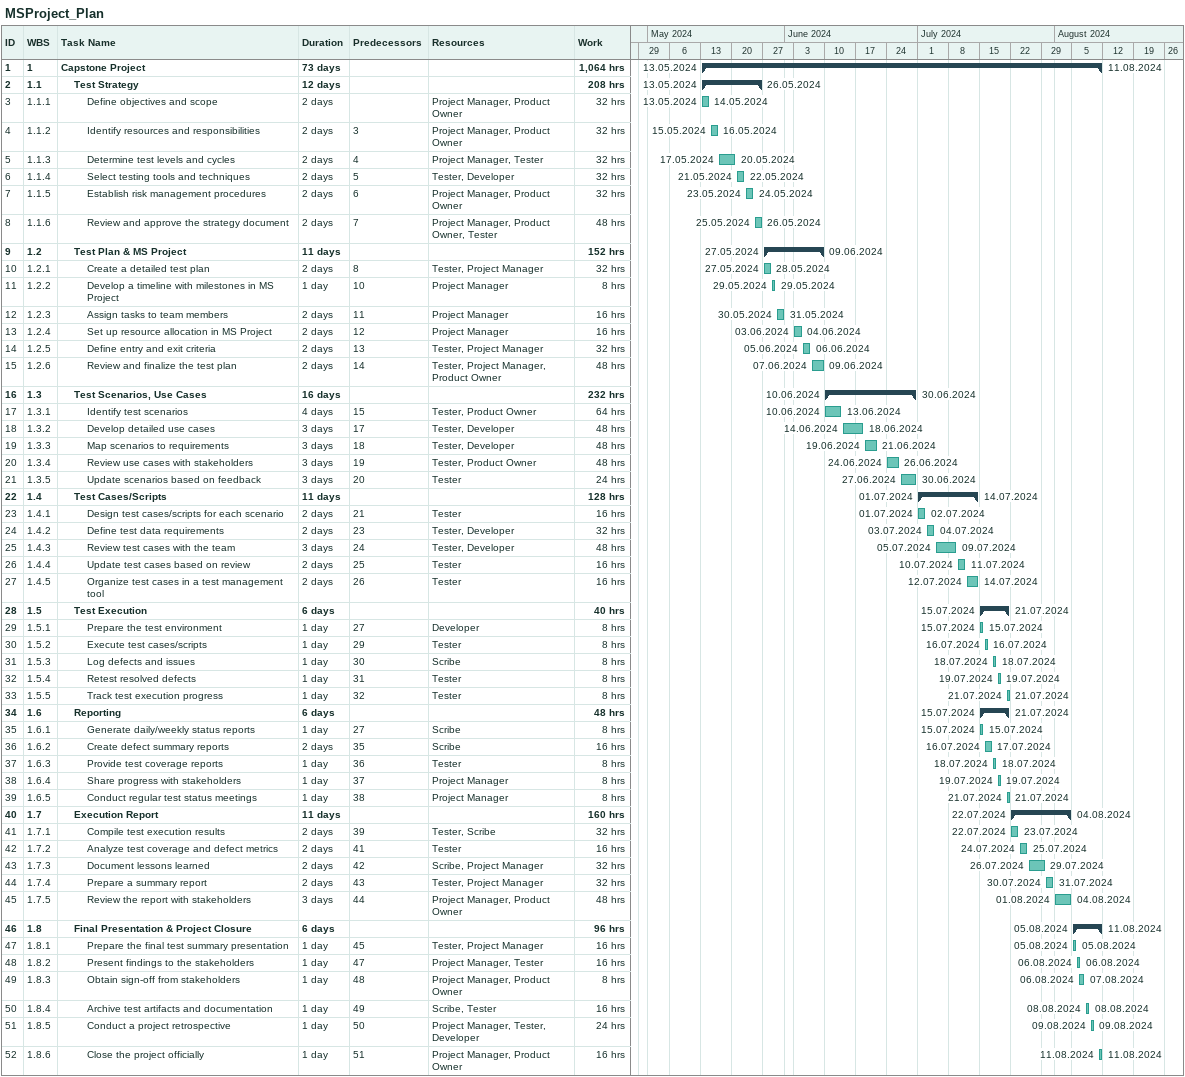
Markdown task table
MSProject_Plan

| ID | WBS | Task | Duration | Start | Finish | Predecessors | Resources | Work (h) |
|---|---|---|---|---|---|---|---|---|
| 1 | 1 | **Capstone Project** | 73d | 2024-05-13 | 2024-08-11 |  |  | 1064 |
| 2 | 1.1 | **Test Strategy** | 12d | 2024-05-13 | 2024-05-26 |  |  | 208 |
| 3 | 1.1.1 | Define objectives and scope | 2d | 2024-05-13 | 2024-05-14 |  | Project Manager, Product Owner | 32 |
| 4 | 1.1.2 | Identify resources and responsibilities | 2d | 2024-05-15 | 2024-05-16 | 3 | Project Manager, Product Owner | 32 |
| 5 | 1.1.3 | Determine test levels and cycles | 2d | 2024-05-17 | 2024-05-20 | 4 | Project Manager, Tester | 32 |
| 6 | 1.1.4 | Select testing tools and techniques | 2d | 2024-05-21 | 2024-05-22 | 5 | Tester, Developer | 32 |
| 7 | 1.1.5 | Establish risk management procedures | 2d | 2024-05-23 | 2024-05-24 | 6 | Project Manager, Product Owner | 32 |
| 8 | 1.1.6 | Review and approve the strategy document | 2d | 2024-05-25 | 2024-05-26 | 7 | Project Manager, Product Owner, Tester | 48 |
| 9 | 1.2 | **Test Plan & MS Project** | 11d | 2024-05-27 | 2024-06-09 |  |  | 152 |
| 10 | 1.2.1 | Create a detailed test plan | 2d | 2024-05-27 | 2024-05-28 | 8 | Tester, Project Manager | 32 |
| 11 | 1.2.2 | Develop a timeline with milestones in MS Project | 1d | 2024-05-29 | 2024-05-29 | 10 | Project Manager | 8 |
| 12 | 1.2.3 | Assign tasks to team members | 2d | 2024-05-30 | 2024-05-31 | 11 | Project Manager | 16 |
| 13 | 1.2.4 | Set up resource allocation in MS Project | 2d | 2024-06-03 | 2024-06-04 | 12 | Project Manager | 16 |
| 14 | 1.2.5 | Define entry and exit criteria | 2d | 2024-06-05 | 2024-06-06 | 13 | Tester, Project Manager | 32 |
| 15 | 1.2.6 | Review and finalize the test plan | 2d | 2024-06-07 | 2024-06-09 | 14 | Tester, Project Manager, Product Owner | 48 |
| 16 | 1.3 | **Test Scenarios, Use Cases** | 16d | 2024-06-10 | 2024-06-30 |  |  | 232 |
| 17 | 1.3.1 | Identify test scenarios | 4d | 2024-06-10 | 2024-06-13 | 15 | Tester, Product Owner | 64 |
| 18 | 1.3.2 | Develop detailed use cases | 3d | 2024-06-14 | 2024-06-18 | 17 | Tester, Developer | 48 |
| 19 | 1.3.3 | Map scenarios to requirements | 3d | 2024-06-19 | 2024-06-21 | 18 | Tester, Developer | 48 |
| 20 | 1.3.4 | Review use cases with stakeholders | 3d | 2024-06-24 | 2024-06-26 | 19 | Tester, Product Owner | 48 |
| 21 | 1.3.5 | Update scenarios based on feedback | 3d | 2024-06-27 | 2024-06-30 | 20 | Tester | 24 |
| 22 | 1.4 | **Test Cases/Scripts** | 11d | 2024-07-01 | 2024-07-14 |  |  | 128 |
| 23 | 1.4.1 | Design test cases/scripts for each scenario | 2d | 2024-07-01 | 2024-07-02 | 21 | Tester | 16 |
| 24 | 1.4.2 | Define test data requirements | 2d | 2024-07-03 | 2024-07-04 | 23 | Tester, Developer | 32 |
| 25 | 1.4.3 | Review test cases with the team | 3d | 2024-07-05 | 2024-07-09 | 24 | Tester, Developer | 48 |
| 26 | 1.4.4 | Update test cases based on review | 2d | 2024-07-10 | 2024-07-11 | 25 | Tester | 16 |
| 27 | 1.4.5 | Organize test cases in a test management tool | 2d | 2024-07-12 | 2024-07-14 | 26 | Tester | 16 |
| 28 | 1.5 | **Test Execution** | 6d | 2024-07-15 | 2024-07-21 |  |  | 40 |
| 29 | 1.5.1 | Prepare the test environment | 1d | 2024-07-15 | 2024-07-15 | 27 | Developer | 8 |
| 30 | 1.5.2 | Execute test cases/scripts | 1d | 2024-07-16 | 2024-07-16 | 29 | Tester | 8 |
| 31 | 1.5.3 | Log defects and issues | 1d | 2024-07-18 | 2024-07-18 | 30 | Scribe | 8 |
| 32 | 1.5.4 | Retest resolved defects | 1d | 2024-07-19 | 2024-07-19 | 31 | Tester | 8 |
| 33 | 1.5.5 | Track test execution progress | 1d | 2024-07-21 | 2024-07-21 | 32 | Tester | 8 |
| 34 | 1.6 | **Reporting** | 6d | 2024-07-15 | 2024-07-21 |  |  | 48 |
| 35 | 1.6.1 | Generate daily/weekly status reports | 1d | 2024-07-15 | 2024-07-15 | 27 | Scribe | 8 |
| 36 | 1.6.2 | Create defect summary reports | 2d | 2024-07-16 | 2024-07-17 | 35 | Scribe | 16 |
| 37 | 1.6.3 | Provide test coverage reports | 1d | 2024-07-18 | 2024-07-18 | 36 | Tester | 8 |
| 38 | 1.6.4 | Share progress with stakeholders | 1d | 2024-07-19 | 2024-07-19 | 37 | Project Manager | 8 |
| 39 | 1.6.5 | Conduct regular test status meetings | 1d | 2024-07-21 | 2024-07-21 | 38 | Project Manager | 8 |
| 40 | 1.7 | **Execution Report** | 11d | 2024-07-22 | 2024-08-04 |  |  | 160 |
| 41 | 1.7.1 | Compile test execution results | 2d | 2024-07-22 | 2024-07-23 | 39 | Tester, Scribe | 32 |
| 42 | 1.7.2 | Analyze test coverage and defect metrics | 2d | 2024-07-24 | 2024-07-25 | 41 | Tester | 16 |
| 43 | 1.7.3 | Document lessons learned | 2d | 2024-07-26 | 2024-07-29 | 42 | Scribe, Project Manager | 32 |
| 44 | 1.7.4 | Prepare a summary report | 2d | 2024-07-30 | 2024-07-31 | 43 | Tester, Project Manager | 32 |
| 45 | 1.7.5 | Review the report with stakeholders | 3d | 2024-08-01 | 2024-08-04 | 44 | Project Manager, Product Owner | 48 |
| 46 | 1.8 | **Final Presentation & Project Closure** | 6d | 2024-08-05 | 2024-08-11 |  |  | 96 |
| 47 | 1.8.1 | Prepare the final test summary presentation | 1d | 2024-08-05 | 2024-08-05 | 45 | Tester, Project Manager | 16 |
| 48 | 1.8.2 | Present findings to the stakeholders | 1d | 2024-08-06 | 2024-08-06 | 47 | Project Manager, Tester | 16 |
| 49 | 1.8.3 | Obtain sign-off from stakeholders | 1d | 2024-08-06 | 2024-08-07 | 48 | Project Manager, Product Owner | 8 |
| 50 | 1.8.4 | Archive test artifacts and documentation | 1d | 2024-08-08 | 2024-08-08 | 49 | Scribe, Tester | 16 |
| 51 | 1.8.5 | Conduct a project retrospective | 1d | 2024-08-09 | 2024-08-09 | 50 | Project Manager, Tester, Developer | 24 |
| 52 | 1.8.6 | Close the project officially | 1d | 2024-08-11 | 2024-08-11 | 51 | Project Manager, Product Owner | 16 |
